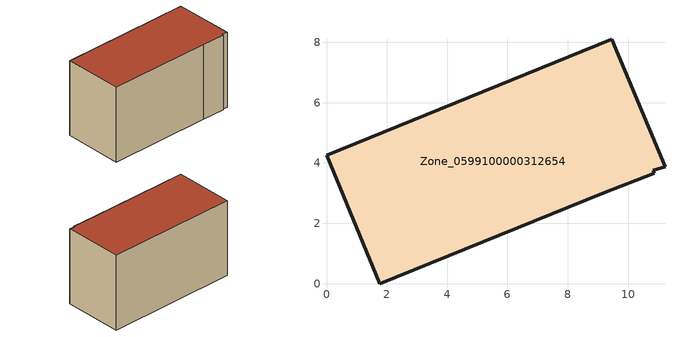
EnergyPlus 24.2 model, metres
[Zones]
Zone_0599100000312654
 floor ground (C_G): 10.86,3.66 9.15,3 1.76,0 0,4.25 9.45,8.1 11.23,3.88 10.83,3.76 z0
 wall outside (C_F): 1.76,0 9.15,3 10.86,3.66 10.83,3.76 11.23,3.88 9.45,8.1 0,4.25 1.76,0 z0:5.98
 roof outside (C_R): 9.15,3 10.86,3.66 10.83,3.76 11.23,3.88 9.45,8.1 0,4.25 1.76,0 z5.98
[BUILDING]
Pand.0599100000312654: North Axis=0; Terrain=City; Loads Convergence Tolerance Value=0.04; Temperature Convergence Tolerance Value=0.4; Solar Distribution=FullExterior; Maximum Number of Warmup Days=25; Minimum Number of Warmup Days=1
[Site:Location]
Rotterdam.The.Hague.AP_ZH_NLD Design_Conditions: Latitude=51.96; Longitude=4.45; Time Zone=1; Elevation=-4.5
[SITE:GROUNDTEMPERATURE:BUILDINGSURFACE]
18, 18, 18, 18, 18, 18, 18, 18, 18, 18, 18, 18
[MATERIAL] Thermal Absorptance=0.9; Solar Absorptance=0.7; Visible Absorptance=0.7
Name | Roughness | Thickness | Conductivity | Density | Specific Heat
G.TI.1946 | MediumSmooth | 0.15 | 1 | 540 | 1210
F.TI.1946 | Rough | 0.3 | 0.857143 | 1920 | 840
R.TI.1946 | MediumRough | 0.2 | 0.1 | 1500 | 1000
[CONSTRUCTION]
C_G: G.TI.1946
C_F: F.TI.1946
C_R: R.TI.1946
[ZONE]
Zone_0599100000312654: Type=1; Multiplier=1; Ceiling Height=Autocalculate; Volume=Autocalculate; Floor Area=autocalculate; Part of Total Floor Area=Yes
[ZONEINFILTRATION:DESIGNFLOWRATE]
Infil_Zone_0599100000312654: Zone or ZoneList or Space or SpaceList=Zone_0599100000312654; Schedule=AlwaysOn; Design Flow Rate Calculation Method=Flow/Area; Flow Rate per Floor Area=0.003; Constant Term Coefficient=1; Temperature Term Coefficient=0; Velocity Term Coefficient=0; Velocity Squared Term Coefficient=0
[HVACTEMPLATE:ZONE:IDEALLOADSAIRSYSTEM]
Zone_0599100000312654: Maximum Heating Supply Air Temperature=50; Minimum Cooling Supply Air Temperature=13; Maximum Heating Supply Air Humidity Ratio=0.0156; Minimum Cooling Supply Air Humidity Ratio=0.0077; Heating Limit=NoLimit; Cooling Limit=NoLimit; Dehumidification Control Type=ConstantSensibleHeatRatio; Cooling Sensible Heat Ratio=0.7; Dehumidification Setpoint=60; Humidification Control Type=None; Humidification Setpoint=30; Outdoor Air Method=None; Outdoor Air Flow Rate per Person=0.00944; Outdoor Air Flow Rate per Zone Floor Area=0; Outdoor Air Flow Rate per Zone=0; Demand Controlled Ventilation Type=None; Outdoor Air Economizer Type=NoEconomizer; Heat Recovery Type=None; Sensible Heat Recovery Effectiveness=0.7; Latent Heat Recovery Effectiveness=0.65
[ZONECONTROL:THERMOSTAT]
ThermostatControl_Zone_0599100000312654: Zone or ZoneList=Zone_0599100000312654; Control Type Schedule=DualSetpointControlType; Control 1=Thermostat_Zone_0599100000312654; Temperature Difference Between Cutout And Setpoint=0
[THERMOSTATSETPOINT:DUALSETPOINT]
Thermostat_Zone_0599100000312654: Heating Setpoint Temperature Schedule=HeatingSetpoint_Zone_0599100000312654; Cooling Setpoint Temperature Schedule=CoolingSetpoint_Zone_0599100000312654
[SCHEDULE:COMPACT]
HeatingSetpoint_Zone_0599100000312654: Through: 12/31, For: AllDays, Until: 24:00, 21
CoolingSetpoint_Zone_0599100000312654: Through: 12/31, For: AllDays, Until: 24:00, 24
DualSetpointControlType: Through: 12/31, For: AllDays, Until: 24:00, 4
AlwaysOn: Through: 12/31, For: AllDays, Until: 24:00, 1
